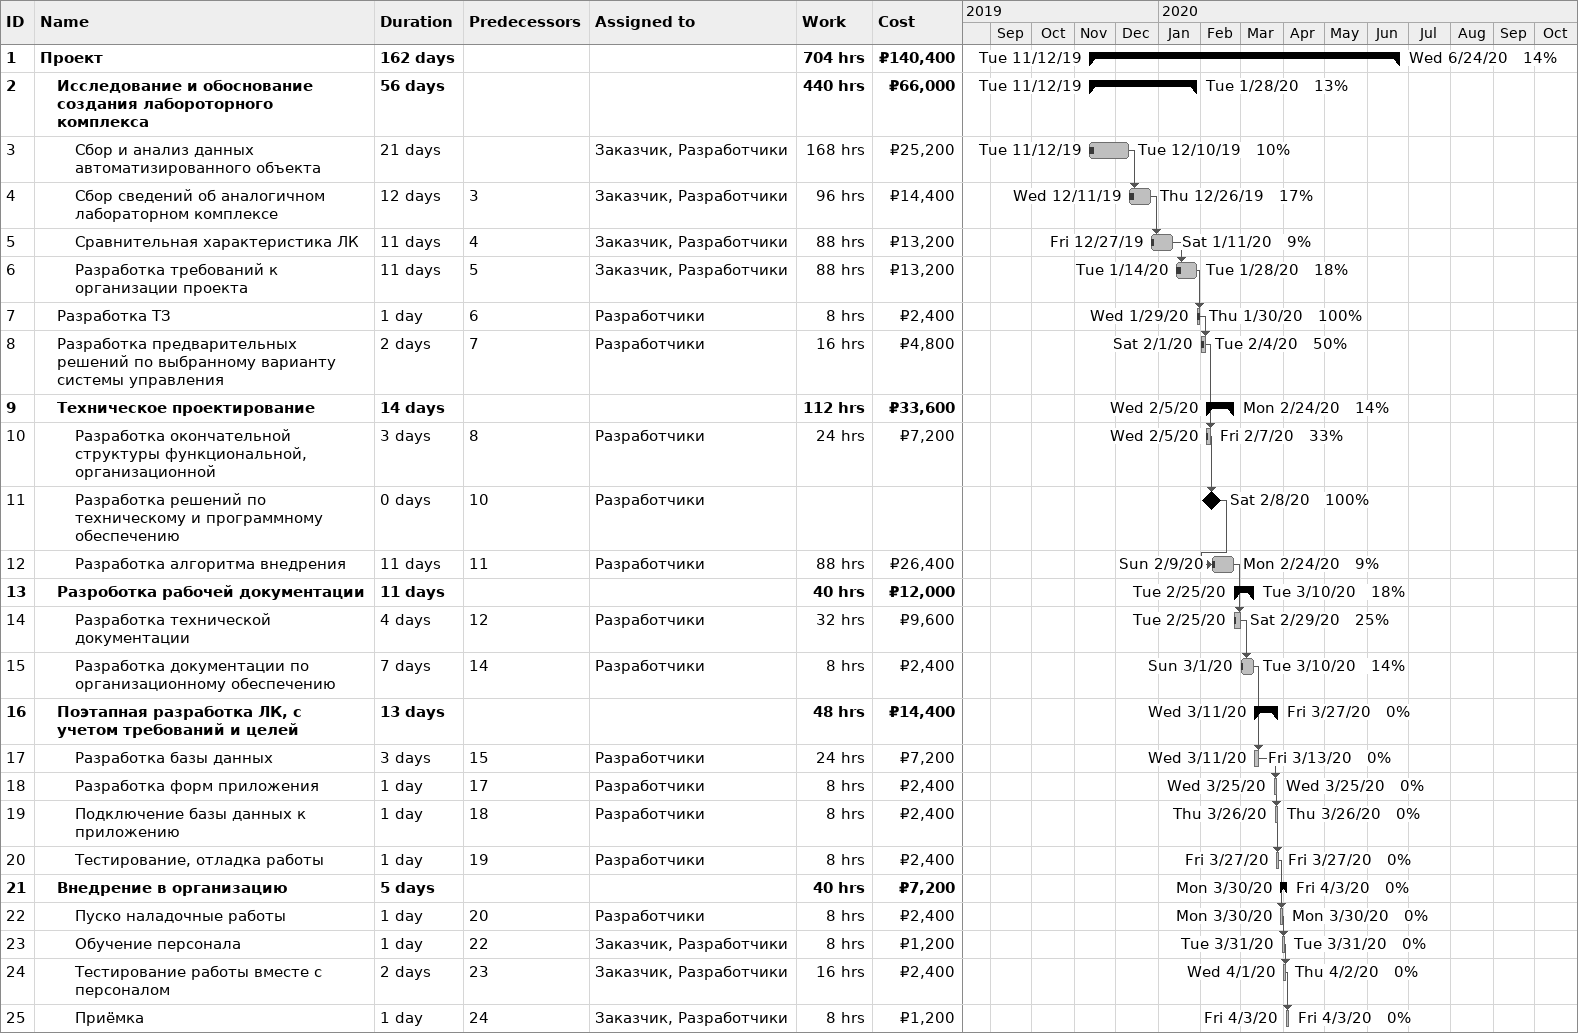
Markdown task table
| ID | Level | Task | Duration | Start | Finish | Predecessors | Resources | % complete | Work (h) | Cost (₽) |
|---|---|---|---|---|---|---|---|---|---|---|
| 1 | 1 | **Проект** | 162d | 2019-11-12 | 2020-06-24 |  |  | 14 | 704 | 140400 |
| 2 | 2 | **Исследование и обоснование создания лабороторного комплекса** | 56d | 2019-11-12 | 2020-01-28 |  |  | 13 | 440 | 66000 |
| 3 | 3 | Сбор и анализ данных автоматизированного объекта | 21d | 2019-11-12 | 2019-12-10 |  | Заказчик, Разработчики | 10 | 168 | 25200 |
| 4 | 3 | Сбор сведений об аналогичном лабораторном комплексе | 12d | 2019-12-11 | 2019-12-26 | 3 | Заказчик, Разработчики | 17 | 96 | 14400 |
| 5 | 3 | Сравнительная характеристика ЛК | 11d | 2019-12-27 | 2020-01-11 | 4 | Заказчик, Разработчики | 9 | 88 | 13200 |
| 6 | 3 | Разработка требований к организации проекта | 11d | 2020-01-14 | 2020-01-28 | 5 | Заказчик, Разработчики | 18 | 88 | 13200 |
| 7 | 2 | Разработка ТЗ | 1d | 2020-01-29 | 2020-01-30 | 6 | Разработчики | 100 | 8 | 2400 |
| 8 | 2 | Разработка предварительных решений по выбранному варианту системы управления | 2d | 2020-02-01 | 2020-02-04 | 7 | Разработчики | 50 | 16 | 4800 |
| 9 | 2 | **Техническое проектирование** | 14d | 2020-02-05 | 2020-02-24 |  |  | 14 | 112 | 33600 |
| 10 | 3 | Разработка окончательной структуры функциональной, организационной | 3d | 2020-02-05 | 2020-02-07 | 8 | Разработчики | 33 | 24 | 7200 |
| 11 | 3 | Разработка решений по техническому и программному обеспечению | 0d | 2020-02-08 | 2020-02-08 | 10 | Разработчики | 100 |  |  |
| 12 | 3 | Разработка алгоритма внедрения | 11d | 2020-02-09 | 2020-02-24 | 11 | Разработчики | 9 | 88 | 26400 |
| 13 | 2 | **Разроботка рабочей документации** | 11d | 2020-02-25 | 2020-03-10 |  |  | 18 | 40 | 12000 |
| 14 | 3 | Разработка технической документации | 4d | 2020-02-25 | 2020-02-29 | 12 | Разработчики | 25 | 32 | 9600 |
| 15 | 3 | Разработка документации по организационному обеспечению | 7d | 2020-03-01 | 2020-03-10 | 14 | Разработчики | 14 | 8 | 2400 |
| 16 | 2 | **Поэтапная разработка ЛК, с учетом требований и целей** | 13d | 2020-03-11 | 2020-03-27 |  |  | 0 | 48 | 14400 |
| 17 | 3 | Разработка базы данных | 3d | 2020-03-11 | 2020-03-13 | 15 | Разработчики | 0 | 24 | 7200 |
| 18 | 3 | Разработка форм приложения | 1d | 2020-03-25 | 2020-03-25 | 17 | Разработчики | 0 | 8 | 2400 |
| 19 | 3 | Подключение базы данных к приложению | 1d | 2020-03-26 | 2020-03-26 | 18 | Разработчики | 0 | 8 | 2400 |
| 20 | 3 | Тестирование, отладка работы | 1d | 2020-03-27 | 2020-03-27 | 19 | Разработчики | 0 | 8 | 2400 |
| 21 | 2 | **Внедрение в организацию** | 5d | 2020-03-30 | 2020-04-03 |  |  | 0 | 40 | 7200 |
| 22 | 3 | Пуско наладочные работы | 1d | 2020-03-30 | 2020-03-30 | 20 | Разработчики | 0 | 8 | 2400 |
| 23 | 3 | Обучение персонала | 1d | 2020-03-31 | 2020-03-31 | 22 | Заказчик, Разработчики | 0 | 8 | 1200 |
| 24 | 3 | Тестирование работы вместе с персоналом | 2d | 2020-04-01 | 2020-04-02 | 23 | Заказчик, Разработчики | 0 | 16 | 2400 |
| 25 | 3 | Приёмка | 1d | 2020-04-03 | 2020-04-03 | 24 | Заказчик, Разработчики | 0 | 8 | 1200 |
